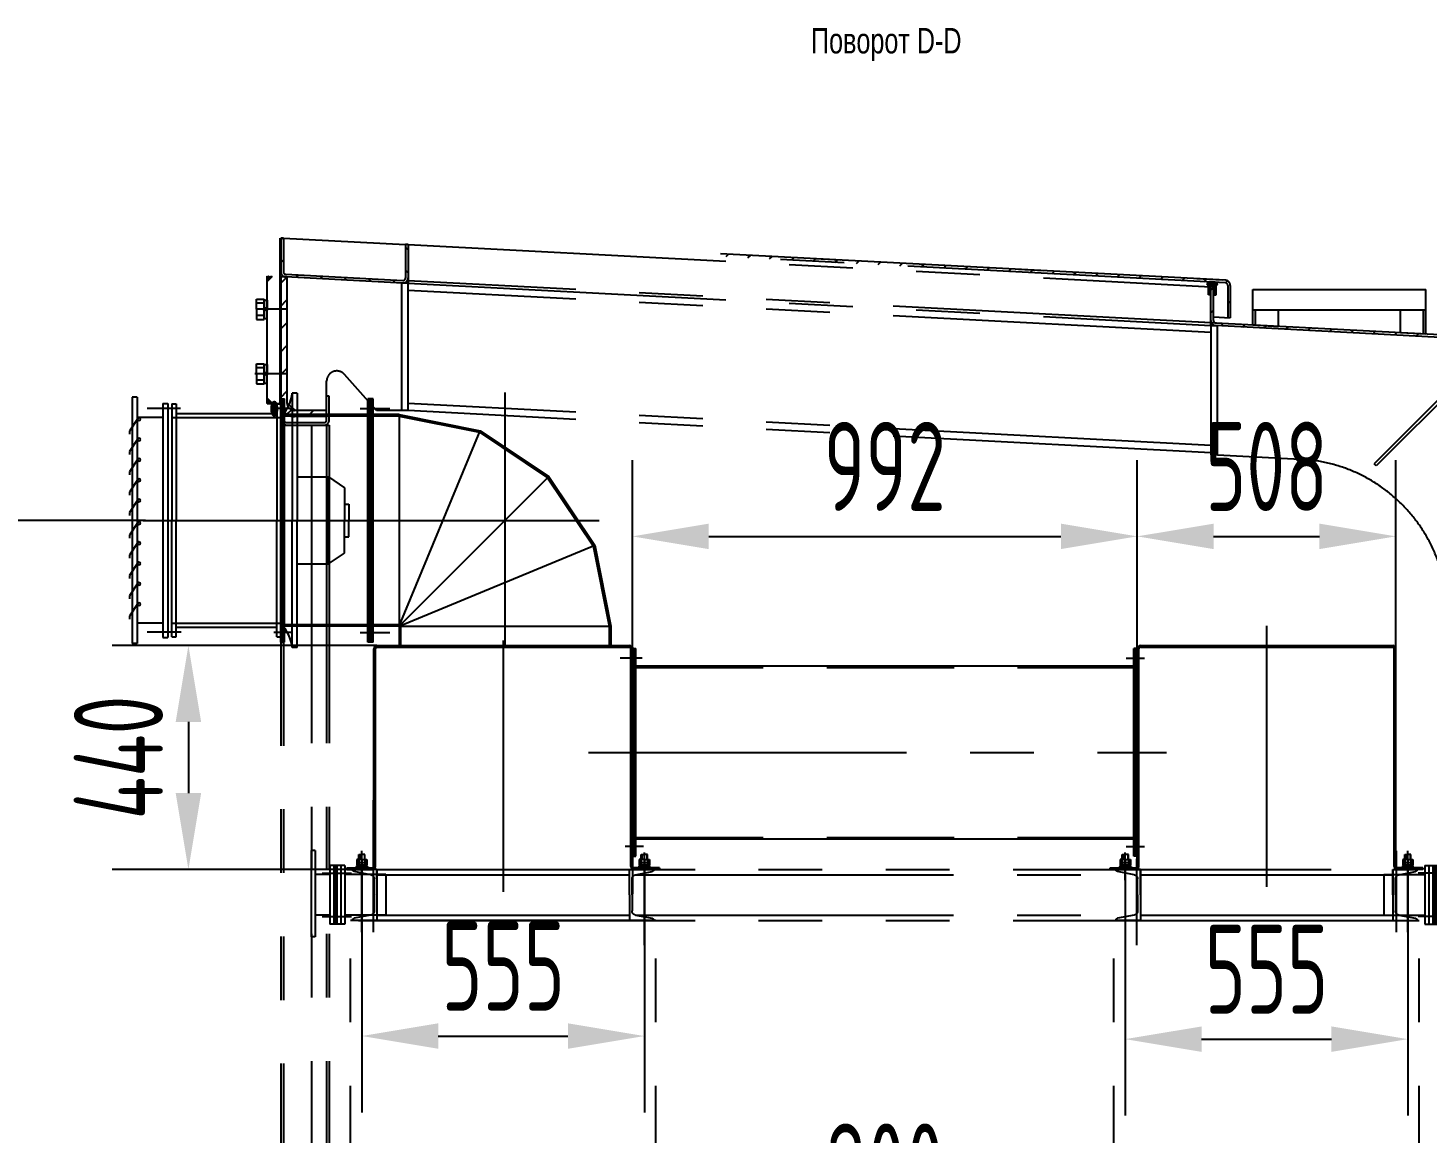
# Model space of a CAD drawing. Header units: millimetres. Extents: x 1934 to 22934, y 25951 to 41379.
# Drawn here: x 18633 to 21382, y 35643 to 37815 of the extents above; entities that cross this region are included whole.
import ezdxf
from ezdxf.enums import TextEntityAlignment as Align

# ---------------------------------------------------------------- set-up
doc = ezdxf.new("R2010")
doc.units = ezdxf.units.MM
doc.header["$LTSCALE"] = 500
for name, pattern in [('F', [0.75, 0.5, -0.25]), ('G', [2, 1.25, -0.25, 0.25, -0.25]), ('K', [2.5, 1.25, -0.25, 0.25, -0.25, 0.25, -0.25])]:
    doc.linetypes.add(name, pattern=pattern)
for name, color, linetype in [('01', 7, 'Continuous'), ('02', 1, 'Continuous'), ('04', 2, 'F'), ('05', 4, 'G'), ('07', 6, 'K'), ('08', 1, 'Continuous')]:
    doc.layers.add(name, color=color, linetype=linetype)
doc.styles.get("Standard").update_dxf_attribs({"font": 'isocp', "width": 0.707, "bigfont": 'intecad.shx'})
doc.dimstyles.new('INTE', dxfattribs={"dimscale": 50, "dimtxt": 3.5, "dimasz": 3, "dimexe": 3, "dimexo": 0, "dimgap": 1, "dimtad": 1, "dimdsep": 46, "dimtxsty": 'Standard', "dimcen": 0, "dimclrd": 1, "dimclre": 1, "dimclrt": 3, "dimadec": 0, "dimazin": 0, "dimtfac": 1, "dimtmove": 0, "dimatfit": 0, "dimfxl": 1, "dimarcsym": 0})

# ---------------------------------------------------------------- blocks, each defined once
blk = doc.blocks.new('HGD')
at = {"layer": '07', "color": 6, "linetype": 'K'}
for p, q in [((29452.5, 12864.9), (29452.5, 13024.8)), ((29985, 12839.5), (29985, 13009.2)), ((30952.5, 12839.5), (30952.5, 13009.2)), ((31507.5, 12864.9), (31507.5, 13024.8)), ((29482, 12988.4), (29434, 12988.4)), ((29469.8, 12978.1), (29437.5, 12984.2)), ((29482, 12988.4), (29482, 12888.4)), ((31478, 12988.4), (29482, 12988.4)), ((29482, 12988.4), (29482, 12888.4)), ((29482, 12938.4), (29482, 12988.4)), ((29978, 12978.1), (29482, 12978.1)), ((29978, 12988.4), (30026, 12988.4)), ((29978, 12988.4), (29978, 12888.4)), ((29978, 12938.4), (29978, 12988.4)), ((29990.3, 12978.1), (30022.6, 12984.2)), ((30969.8, 12978.1), (29990.3, 12978.1)), ((30982, 12988.4), (30934, 12988.4)), ((30969.8, 12978.1), (30937.5, 12984.2)), ((30982, 12938.4), (30982, 12988.4)), ((31478, 12978.1), (30982, 12978.1)), ((31478, 12988.4), (31478, 12888.4)), ((31478, 12988.4), (31526, 12988.4)), ((31478, 12938.4), (31478, 12988.4)), ((31490.3, 12978.1), (31522.6, 12984.2)), ((29476.7, 12938.4), (29476.7, 12969.7)), ((29983.3, 12938.4), (29983.3, 12969.7)), ((30976.7, 12938.4), (30976.7, 12969.7)), ((31483.3, 12938.4), (31483.3, 12969.7)), ((29476.7, 12938.4), (29476.7, 12907)), ((29482, 12938.4), (29482, 12888.4)), ((29978, 12938.4), (29978, 12888.4)), ((29983.3, 12938.4), (29983.3, 12907)), ((30976.7, 12938.4), (30976.7, 12907)), ((30982, 12938.4), (30982, 12888.4)), ((31478, 12938.4), (31478, 12888.4)), ((31483.3, 12938.4), (31483.3, 12907)), ((29469.8, 12898.7), (29437.5, 12892.5)), ((29978, 12898.7), (29482, 12898.7)), ((29990.3, 12898.7), (30022.6, 12892.5)), ((30969.8, 12898.7), (29990.3, 12898.7)), ((30969.8, 12898.7), (30937.5, 12892.5)), ((31478, 12898.7), (30982, 12898.7)), ((31490.3, 12898.7), (31522.6, 12892.5)), ((29482, 12888.4), (29434, 12888.4)), ((31478, 12888.4), (29482, 12888.4)), ((29978, 12888.4), (30026, 12888.4)), ((30982, 12888.4), (30934, 12888.4)), ((31478, 12888.4), (31526, 12888.4))]:
    blk.add_line(p, q, dxfattribs=at)
for centre, radius, start, end in [((29438.3, 12988.4), 4.25, 180, 259.2944), ((29468.2, 12969.7), 8.5, 0, 79.2944), ((29991.8, 12969.7), 8.5, 100.7056, 180), ((30021.8, 12988.4), 4.25, 280.7056, 0), ((30938.3, 12988.4), 4.25, 180, 259.2944), ((30968.2, 12969.7), 8.5, 0, 79.2944), ((31491.8, 12969.7), 8.5, 100.7056, 180), ((31521.8, 12988.4), 4.25, 280.7056, 0), ((29438.3, 12888.4), 4.25, 100.7056, 180), ((29468.2, 12907), 8.5, 280.7056, 0), ((29991.8, 12907), 8.5, 180, 259.2944), ((30021.8, 12888.4), 4.25, 0, 79.2944), ((30938.3, 12888.4), 4.25, 100.7056, 180), ((30968.2, 12907), 8.5, 280.7056, 0), ((31491.8, 12907), 8.5, 180, 259.2944), ((31521.8, 12888.4), 4.25, 0, 79.2944)]:
    blk.add_arc(centre, radius, start, end, dxfattribs=at)
blk = doc.blocks.new('WWQ')
at = {"layer": '07', "color": 6, "linetype": 'K'}
for p, q in [((51748.9, 4380.6), (51578.9, 4380.6)), ((51578.9, 4372.6), (51578.9, 4380.6)), ((51748.9, 4372.6), (51578.9, 4372.6)), ((51621.4, 4344), (51621.4, 4372.6)), ((51701.4, 4344), (51701.4, 4372.6)), ((51748.9, 4372.6), (51748.9, 4380.6)), ((51603.9, 4314), (51603.9, 4344)), ((51718.9, 4344), (51603.9, 4344)), ((51618.9, 4358.7), (51618.9, 4301.4)), ((51703.9, 4358.7), (51703.9, 4301.4)), ((51718.9, 4314), (51718.9, 4344)), ((51718.9, 4336), (51603.9, 4336)), ((51718.9, 4334), (51603.9, 4334)), ((51718.9, 4332), (51603.9, 4332)), ((51718.9, 4330), (51603.9, 4330)), ((51718.9, 4322), (51603.9, 4322)), ((51718.9, 4314), (51603.9, 4314)), ((51621.4, 4277), (51621.4, 4314)), ((51701.4, 4277), (51701.4, 4314)), ((51621.4, 4234), (51621.4, 4277)), ((51701.4, 4234), (51701.4, 4277)), ((51701.4, 4234), (51621.4, 4234))]:
    blk.add_line(p, q, dxfattribs=at)
blk = doc.blocks.new('HFERT')
at = {"layer": '07', "color": 6, "linetype": 'K'}
for p, q in [((28946.7, 12250.9), (28946.7, 12410.7)), ((29456.7, 12225.5), (29456.7, 12395.1)), ((28946.7, 12150.9), (28946.7, 12310.7)), ((30446.7, 12125.5), (30446.7, 12295.1)), ((30956.7, 12150.9), (30956.7, 12310.7)), ((29501.7, 12174.3), (28901.7, 12174.3)), ((28901.7, 9974.3), (28901.7, 12174.3)), ((28917.2, 12174.3), (29501.7, 12174.3)), ((29501.7, 9974.3), (29501.7, 12174.3)), ((30401.7, 12174.3), (30986.2, 12174.3)), ((30401.7, 12174.3), (31001.7, 12174.3)), ((30401.7, 9974.3), (30401.7, 12174.3)), ((31001.7, 9974.3), (31001.7, 12174.3))]:
    blk.add_line(p, q, dxfattribs=at)
blk = doc.blocks.new('kuai yis')
at = {"layer": '07', "linetype": 'K'}
h = blk.add_hatch(dxfattribs=at)
h.set_pattern_fill('LINE', color=6, scale=10, angle=135, style=0)
h.set_pattern_definition([(45, (75618.362, -39075.024), (22.45064, -22.45064), [])])
h.paths.add_polyline_path([(24799.4, -9031.2, 0.429634), (24794.2, -9036.2), (24794.2, -9040), (24789.2, -9039.7), (24789.2, -9036.2, -0.429634), (24799.7, -9026.2), (25366.6, -9055.9), (25792, -9078.2, -0.39896), (25801.5, -9088.2), (25801.5, -9151.8), (25796.5, -9151.5), (25796.5, -9088.2, 0.39896), (25791.8, -9083.2)])
h = blk.add_hatch(dxfattribs=at)
h.set_pattern_fill('ANSI38', color=6, scale=0.5, style=0)
h.set_pattern_definition([(135, (78779.9, -24241.2114), (1.122532015, 1.122532015), []), (45, (78779.9, -24241.2114), (3.367596045, 1.122532015), [3.96875, -2.38125])])
edge = h.paths.add_edge_path()
edge.add_line((25773.6, -9106.7), (25768.6, -9106.7))
edge.add_line((25768.6, -9106.7), (25768.6, -9090.8))
edge.add_spline(control_points=[(25768.6, -9090.8), (25768.1, -9090.2), (25767.5, -9089.4), (25766.3, -9088.9), (25765.4, -9088.9), (25764.5, -9089.7), (25764, -9090.4), (25763.6, -9090.8)], knot_values=[0, 0, 0, 0, 2.127162, 2.997364, 3.811271, 4.649155, 6.449188, 6.449188, 6.449188, 6.449188], degree=3, periodic=0)
edge.add_line((25763.6, -9090.8), (25758.6, -9090.8))
edge.add_line((25758.6, -9090.8), (25758.6, -9089))
edge.add_spline(control_points=[(25758.6, -9089), (25757.1, -9087.8), (25754.5, -9085.7), (25759.4, -9081.4), (25763, -9081.8), (25765.4, -9081.8)], knot_values=[16.397136, 16.397136, 16.397136, 16.397136, 20.96157, 24.479791, 31.726103, 31.726103, 31.726103, 31.726103], degree=3, periodic=0)
edge.add_line((25762.1, -9081.8), (25769.5, -9081.8))
edge.add_spline(control_points=[(25769.5, -9081.8), (25771.1, -9081.9), (25773.5, -9082.8), (25777.5, -9085.9), (25775.1, -9087.8), (25773.6, -9089)], knot_values=[0, 0, 0, 0, 5.044777, 7.934955, 12.350496, 12.350496, 12.350496, 12.350496], degree=3, periodic=0)
edge.add_line((25773.6, -9089), (25773.6, -9106.7))
edge = h.paths.add_edge_path(flags=16)
edge.add_spline(control_points=[(25771.1, -9086.5), (25771.5, -9086.3), (25771.5, -9083.8), (25766.8, -9083.6), (25763.2, -9083.6), (25759.8, -9083.7), (25757.9, -9085.7), (25760.2, -9087.2), (25762.9, -9087.1), (25765.6, -9087.7), (25768, -9087), (25769.7, -9087.1), (25770.6, -9086.7), (25771.1, -9086.5)], knot_values=[0, 0, 0, 0, 1.395877, 5.137288, 10.883824, 13.488813, 15.06703, 17.360373, 19.14095, 23.504563, 25.048547, 26.849162, 28.217798, 28.217798, 28.217798, 28.217798], degree=3, periodic=0)
h.paths.add_polyline_path([(25763.6, -9106.7), (25758.6, -9106.7), (25758.6, -9090.8), (25763.6, -9090.8)], flags=17)
at = {"layer": '07', "color": 6, "linetype": 'K'}
for p, q in [((23934, -8995.5), (23934, -9320.6)), ((23936, -8995.3), (23936, -9054.9)), ((23936, -8995.3), (23936, -9061.6)), ((23941, -8995.3), (23936, -8995.3)), ((23938.3, -8995.3), (23941, -8998)), ((23941, -8995.3), (23941, -9061.6)), ((23941, -8995.3), (24181, -9008.1)), ((24181, -9008.1), (24181, -9073.6)), ((24186, -9008.1), (24181, -9008.1)), ((24181, -9013.5), (24186, -9018.5)), ((24186, -9008.1), (25763.6, -9090.8)), ((24186, -9008.1), (24186, -9084.1)), ((23936, -9037.9), (23941, -9042.9)), ((25791.8, -9083.2), (24799.4, -9031.2)), ((25366.6, -9055.9), (24799.7, -9026.2)), ((25035.5, -9038.5), (24985.5, -9035.9)), ((23909, -9320.6), (23909, -9070.3)), ((23909, -9070.8), (23909.6, -9070.3)), ((23909, -9073.7), (23912.3, -9070.4)), ((23909, -9072.2), (23910.9, -9070.4)), ((23909, -9075.1), (23913.6, -9070.5)), ((23909, -9077.9), (23916.3, -9070.6)), ((23909, -9076.5), (23914.9, -9070.6)), ((23909, -9079.3), (23917.6, -9070.7)), ((23919, -9070.8), (23909, -9080.8)), ((23909, -9080.7), (23919, -9070.8)), ((23913.9, -9075.9), (23909, -9070.9)), ((23914.6, -9075.1), (23909.8, -9070.3)), ((23915.4, -9074.4), (23911.3, -9070.4)), ((23916.1, -9073.7), (23912.8, -9070.5)), ((23916.8, -9073), (23914.3, -9070.5)), ((23917.5, -9072.3), (23915.8, -9070.6)), ((23918.2, -9071.6), (23917.3, -9070.7)), ((23918.9, -9070.9), (23918.7, -9070.8)), ((23945.8, -9066.5), (24175.8, -9078.6)), ((23965.7, -9067.6), (23971, -9072.9)), ((24013.1, -9070.1), (24018.3, -9075.4)), ((24181, -9058.4), (24186, -9063.4)), ((25792, -9078.2), (25366.6, -9055.9)), ((25435.5, -9059.5), (25385.5, -9056.9)), ((23913.2, -9076.6), (23909, -9072.3)), ((23912.5, -9077.3), (23909, -9073.8)), ((23911.8, -9078), (23909, -9075.2)), ((23911.1, -9078.7), (23909, -9076.6)), ((23910.4, -9079.4), (23909, -9078)), ((23909.7, -9080.1), (23909, -9079.4)), ((23936, -9071.7), (23936, -9319)), ((23936, -9071.7), (23936, -9319)), ((23948, -9071.7), (23936, -9071.7)), ((23936, -9084), (23948, -9072)), ((24175.5, -9083.6), (23945.5, -9071.5)), ((23948, -9071.7), (23948, -9319)), ((24060.4, -9072.6), (24065.7, -9077.8)), ((24107.8, -9075), (24113.1, -9080.3)), ((24155.2, -9077.5), (24160.5, -9082.8)), ((24174, -9334), (24174, -9083.5)), ((24174, -9083.5), (24186, -9083.5)), ((25763.6, -9161.8), (24186, -9079.1)), ((24186, -9334.5), (24186, -9083.5)), ((24186, -9084.1), (25763.6, -9166.8)), ((25763.6, -9180.8), (24186, -9098.2)), ((25785.5, -9077.8), (25735.5, -9075.2)), ((25758.6, -9106.7), (25758.6, -9089)), ((25768.6, -9090.8), (25763.6, -9090.8)), ((25763.6, -9166.8), (25763.6, -9090.8)), ((25763.6, -9097.4), (25768.6, -9092.4)), ((25768.6, -9157.3), (25768.6, -9090.8)), ((25773.6, -9106.7), (25773.6, -9089)), ((25796.5, -9088.2), (25796.5, -9151.8)), ((25801.5, -9088.2), (25801.5, -9151.8)), ((25846, -9096.1), (26186, -9096.1)), ((25846, -9136.1), (25846, -9096.1)), ((26186, -9136.1), (26186, -9096.1)), ((23888, -9115.6), (23903, -9115.6)), ((23888, -9135.3), (23888, -9115.6)), ((23903, -9123.3), (23888, -9123.3)), ((23903, -9115.6), (23903, -9135.3)), ((23903, -9117.1), (23909, -9117.1)), ((23903, -9135.3), (23903, -9117.1)), ((23909, -9117.1), (23909, -9135.3)), ((23936, -9128.9), (23948, -9116.9)), ((25763.6, -9106.7), (25758.6, -9106.7)), ((25768.6, -9106.7), (25773.6, -9106.7)), ((23946.5, -9135.3), (23886.7, -9135.3)), ((23888, -9135.3), (23888, -9155.1)), ((23903, -9147.3), (23888, -9147.3)), ((23900.9, -9135.3), (23911.1, -9135.3)), ((23909, -9135.3), (23903, -9131.9)), ((23903, -9155.1), (23903, -9135.3)), ((23903, -9135.3), (23909, -9138.8)), ((23903, -9135.3), (23903, -9153.6)), ((23903, -9153.6), (23909, -9153.6)), ((23909, -9153.6), (23909, -9135.3)), ((25763.6, -9142.3), (25768.6, -9137.3)), ((25768.6, -9150.1), (25801.5, -9151.8)), ((25768.6, -9150.1), (25801.5, -9151.8)), ((25846, -9136.1), (26186, -9136.1)), ((25846, -9166.1), (25846, -9136.1)), ((25851, -9166.4), (25851, -9136.1)), ((25896, -9168.8), (25896, -9136.1)), ((26136, -9181.3), (26136, -9136.1)), ((26181, -9183.7), (26181, -9136.1)), ((26186, -9184), (26186, -9136.1)), ((23888, -9155.1), (23903, -9155.1)), ((23936, -9173.8), (23948, -9161.8)), ((25797.4, -9163.6), (25739.9, -9160.6)), ((25763.6, -9166.8), (25763.6, -9421.1)), ((25776.1, -9167.5), (25763.6, -9167.5)), ((26326.3, -9196.3), (25773, -9167.3)), ((26326.5, -9191.3), (25773.3, -9162.3)), ((25776.1, -9421.1), (25776.1, -9167.5)), ((25782.9, -9167.8), (25787.7, -9163.1)), ((25825.6, -9170.1), (25830.3, -9165.3)), ((25846, -9166.1), (25896, -9168.8)), ((25868.2, -9172.3), (25873, -9167.5)), ((25910.9, -9174.5), (25915.6, -9169.8)), ((25953.6, -9176.8), (25958.3, -9172)), ((25996.2, -9179), (26001, -9174.3)), ((26038.9, -9181.2), (26043.6, -9176.5)), ((26081.6, -9183.5), (26086.3, -9178.7)), ((26124.2, -9185.7), (26129, -9181)), ((23936, -9218.7), (23948, -9206.7)), ((26326.7, -9196.4), (26084.2, -9438.9)), ((26331, -9200.6), (26088.4, -9443.1)), ((26186, -9184), (26136, -9181.3)), ((26166.9, -9188), (26171.6, -9183.2)), ((23946.5, -9262.3), (23884.9, -9262.3)), ((23888, -9242.6), (23903, -9242.6)), ((23888, -9262.3), (23888, -9242.6)), ((23903, -9250.3), (23888, -9250.3)), ((23888, -9262.3), (23888, -9282.1)), ((23900.9, -9262.3), (23911.1, -9262.3)), ((23903, -9242.6), (23903, -9262.3)), ((23903, -9244.1), (23909, -9244.1)), ((23903, -9262.3), (23903, -9244.1)), ((23909, -9262.3), (23903, -9258.9)), ((23903, -9262.3), (23909, -9265.8)), ((23903, -9282.1), (23903, -9262.3)), ((23903, -9262.3), (23903, -9280.6)), ((23909, -9244.1), (23909, -9262.3)), ((23909, -9280.6), (23909, -9262.3)), ((23936, -9263.6), (23948, -9251.6)), ((24124, -9334), (24060.9, -9263.2)), ((23903, -9274.3), (23888, -9274.3)), ((23888, -9282.1), (23903, -9282.1)), ((23903, -9280.6), (23909, -9280.6)), ((24026, -9334), (24026, -9276.5)), ((23909, -9309.9), (23919.8, -9320.6)), ((23919.7, -9320.6), (23909, -9309.9)), ((23909, -9311.3), (23909.7, -9310.6)), ((23918.3, -9320.6), (23909, -9311.3)), ((23909, -9312.7), (23910.4, -9311.3)), ((23909, -9314.1), (23911.1, -9312)), ((23909, -9315.5), (23911.8, -9312.7)), ((23916.9, -9320.6), (23909, -9312.8)), ((23909, -9316.9), (23912.5, -9313.4)), ((23909, -9318.3), (23913.2, -9314.1)), ((23915.4, -9320.6), (23909, -9314.2)), ((23909, -9319.7), (23914, -9314.8)), ((23914, -9320.6), (23909, -9315.6)), ((23912.6, -9320.6), (23909, -9317)), ((23911.2, -9320.6), (23909, -9318.4)), ((23909.6, -9320.6), (23914.7, -9315.5)), ((23911, -9320.6), (23915.4, -9316.2)), ((23912.4, -9320.6), (23916.1, -9316.9)), ((23913.8, -9320.6), (23916.8, -9317.6)), ((23915.2, -9320.6), (23917.5, -9318.3)), ((23936, -9308.5), (23948, -9296.5)), ((24031, -9306), (24026, -9306)), ((24026, -9334), (24026, -9306)), ((24031, -9334), (24031, -9306)), ((23909.8, -9320.6), (23909, -9319.8)), ((23909, -9320.6), (23934, -9320.6)), ((23916.6, -9320.6), (23918.2, -9319)), ((23918.1, -9320.6), (23918.9, -9319.7)), ((23919.5, -9320.6), (23919.6, -9320.5)), ((23947.9, -9341.4), (23956.7, -9332.7)), ((23965.1, -9334), (23948, -9319)), ((24026, -9334), (23963, -9334)), ((24026, -9346), (23963, -9346)), ((23988.2, -9346), (24000.2, -9334)), ((24026, -9346), (24026, -9334)), ((24026, -9353), (24026, -9334)), ((24031, -9353), (24031, -9334)), ((24186, -9334), (24124, -9334)), ((25763.6, -9403.1), (24186, -9320.5)), ((25763.6, -9417.2), (24186, -9334.5)), ((23936, -9368), (23936, -12804.3)), ((23937.4, -9363), (24031, -9363)), ((23941, -9368), (23941, -12804.3)), ((23946, -9358), (24021, -9358)), ((23996, -9363), (23996, -12814.3)), ((24026, -9363), (24026, -12809.3)), ((24031, -9363), (24031, -12814.3)), ((25776.1, -9421.1), (25763.6, -9421.1)), ((25776.1, -9421.2), (25939, -9429.7)), ((26088.4, -9443.1), (26084.2, -9438.9))]:
    blk.add_line(p, q, dxfattribs=at)
for centre, radius, start, end in [((23946, -9061.6), 10, 180, 267), ((23946, -9061.6), 5, 180, 267), ((24176, -9073.6), 10, 267, 0), ((24176, -9073.6), 5, 267, 0), ((25791.5, -9088.2), 5, 0, 87), ((25791.5, -9088.2), 10, 0, 87), ((25773.6, -9157.3), 10, 180, 267), ((25773.6, -9157.3), 5, 180, 267), ((24046, -9276.5), 20, 41.6981, 180), ((23963, -9319), 27, 180, 270), ((23963, -9319), 15, 180, 270), ((23946, -9368), 10, 90, 180), ((23946, -9368), 5, 90, 180), ((24021, -9353), 5, 270, 0), ((24021, -9353), 10, 270, 0), ((25923.1, -9734.3), 305, 15, 87)]:
    blk.add_arc(centre, radius, start, end, dxfattribs=at)
for points in [[(25773.6, -9089), (25776.3, -9085.5), (25774.2, -9083.5), (25769.5, -9081.8), (25765.9, -9081.8), (25758.2, -9082.8), (25755.8, -9085.4), (25758.6, -9089)], [(25768.6, -9090.8), (25767.1, -9089.2), (25766.3, -9088.9), (25765.5, -9089), (25764.8, -9089.5), (25763.6, -9090.8)]]:
    blk.add_spline(points, degree=3, dxfattribs=at)
at = {"layer": '07', "color": 6, "linetype": 'K', "start_tangent": (0.897876, 0.440249), "end_tangent": (0.897876, 0.440249)}
blk.add_spline([(25771.1, -9086.5), (25771.3, -9085.1), (25767.9, -9083.7), (25762.1, -9083.6), (25759.6, -9084.2), (25758.6, -9085.5), (25760.3, -9087), (25762.1, -9087.2), (25766.5, -9087.4), (25768, -9087.1), (25769.8, -9086.9), (25771.1, -9086.5)], degree=3, dxfattribs=at)
at = {"layer": '05'}
blk.add_blockref('HFERT', (-4828.9, -22510.6), dxfattribs=at)
at = {"layer": '05', "rotation": 90}
blk.add_blockref('WWQ', (28376, -61947.7), dxfattribs=at)
at = {"layer": '05', "xscale": -1, "rotation": 270}
blk.add_blockref('WWQ', (21869.5, -61947.7), dxfattribs=at)
at = {"layer": '07', "color": 6, "linetype": 'K', "xscale": -1}
blk.add_blockref('HGD', (55602.8, -23224.7), dxfattribs=at)
blk = doc.blocks.new('caozi')
at = {"layer": '01', "color": 7, "linetype": 'Continuous'}
for p, q in [((23638.2, -7872.3), (23641.2, -7872.3)), ((23638.2, -7872.3), (23638.2, -7922.3)), ((23641.2, -7872.3), (23641.2, -7922.3)), ((23644.2, -7925.3), (24072.2, -7925.3)), ((23644.2, -7928.3), (24072.2, -7928.3)), ((24075.2, -7931.3), (24075.2, -8427.3)), ((24078.2, -7931.3), (24078.2, -8427.3)), ((23638.2, -8486.3), (23638.2, -8436.3)), ((23641.2, -8486.3), (23641.2, -8436.3)), ((23644.2, -8430.3), (24072.2, -8430.3)), ((23644.2, -8433.3), (24072.2, -8433.3)), ((23638.2, -8486.3), (23641.2, -8486.3))]:
    blk.add_line(p, q, dxfattribs=at)
at = {"layer": '01'}
for p, q in [((23641.2, -7872.3), (23638.2, -7872.3)), ((23638.2, -7872.3), (23638.2, -7922.3)), ((23641.2, -8486.3), (23638.2, -8486.3))]:
    blk.add_line(p, q, dxfattribs=at)
at = {"layer": '01', "color": 7, "linetype": 'Continuous'}
for centre, radius, start, end in [((23644.2, -7922.3), 6, 180, 270), ((23644.2, -7922.3), 3, 180, 270), ((24072.2, -7931.3), 6, 0, 90), ((24072.2, -7931.3), 3, 0, 90), ((23644.2, -8436.3), 6, 90, 180), ((23644.2, -8436.3), 3, 90, 180), ((24072.2, -8427.3), 3, 270, 0), ((24072.2, -8427.3), 6, 270, 0)]:
    blk.add_arc(centre, radius, start, end, dxfattribs=at)
at = {"layer": '05'}
for p, q in [((23627.2, -7901.8), (23648, -7901.8)), ((23627.2, -8456.8), (23648, -8456.8))]:
    blk.add_line(p, q, dxfattribs=at)
blk = doc.blocks.new('adfqwe789a1dsf3')
at = {"layer": '01'}
for p, q in [((-558.4, -9797.6), (-558.4, -9389.4)), ((-558.4, -9389.4), (-554.4, -9389.4)), ((-554.4, -9797.6), (-554.4, -9389.4)), ((423.6, -9797.6), (423.6, -9389.4)), ((427.6, -9389.4), (423.6, -9389.4)), ((427.6, -9797.6), (427.6, -9389.4)), ((-558.4, -9797.6), (-554.4, -9797.6)), ((427.6, -9797.6), (423.6, -9797.6))]:
    blk.add_line(p, q, dxfattribs=at)
at = {"layer": '01', "color": 7, "linetype": 'Continuous'}
for p, q in [((-554.4, -9423.4), (423.6, -9423.4)), ((-554.4, -9763.6), (423.6, -9763.6))]:
    blk.add_line(p, q, dxfattribs=at)
at = {"layer": '04', "color": 2, "linetype": 'F'}
for p, q in [((-554.4, -9426.4), (423.6, -9426.4)), ((-554.4, -9760.6), (423.6, -9760.6))]:
    blk.add_line(p, q, dxfattribs=at)
at = {"layer": '05'}
blk.add_line((-542.4, -9408.4), (-585.4, -9408.4), dxfattribs=at)
at = {"layer": '05', "color": 4, "linetype": 'G'}
for p, q in [((408.5, -9408.4), (444.7, -9408.4)), ((-539.3, -9778.6), (-575.5, -9778.6)), ((408.5, -9778.6), (444.7, -9778.6))]:
    blk.add_line(p, q, dxfattribs=at)
blk = doc.blocks.new('15ad2')
at = {"layer": '05', "color": 4, "linetype": 'G'}
blk.add_line((-65.4, -8920.2), (-65.4, -10056.3), dxfattribs=at)
at = {"layer": '04', "rotation": 270}
blk.add_blockref('adfqwe789a1dsf3', (9528.1, -9568), dxfattribs=at)
blk = doc.blocks.new('qwe7123df')
at = {"layer": '01', "color": 7, "linetype": 'Continuous'}
for p, q in [((24629.8, -9802.2), (24626.8, -9802.2)), ((24626.8, -10210.4), (24626.8, -9802.2)), ((24629.8, -9802.2), (24629.8, -10210.4)), ((24629.8, -10210.4), (24626.8, -10210.4))]:
    blk.add_line(p, q, dxfattribs=at)
blk = doc.blocks.new('shanzi')
at = {"layer": '01', "ltscale": 0.8}
for p, q in [((21911.7, -10172.9), (21907.7, -10172.9)), ((21911.7, -10650.9), (21911.7, -10172.9)), ((21962.2, -10203.9), (21911.7, -10203.9)), ((21962.2, -10203.9), (21962.2, -10206.9)), ((21962.2, -10203.9), (21962.2, -10619.9)), ((21962.2, -10203.9), (22121.4, -10235.6)), ((21962.2, -10619.9), (22121.4, -10235.6)), ((22121.4, -10235.6), (22256.4, -10325.7)), ((21962.2, -10619.9), (22256.4, -10325.7)), ((22256.4, -10325.7), (22346.6, -10460.7)), ((21962.2, -10619.9), (22346.6, -10460.7)), ((22346.6, -10460.7), (22378.2, -10619.9)), ((21962.2, -10619.9), (21911.7, -10619.9)), ((21962.2, -10619.9), (21962.2, -10657.9)), ((21962.2, -10619.9), (22378.2, -10619.9)), ((22378.2, -10619.9), (22375.2, -10619.9)), ((22378.2, -10619.9), (22378.2, -10657.9)), ((22378.2, -10619.9), (22378.2, -10657.9)), ((21911.7, -10650.9), (21907.7, -10650.9))]:
    blk.add_line(p, q, dxfattribs=at)
at = {"layer": '01', "color": 7, "linetype": 'Continuous', "ltscale": 0.8}
blk.add_line((21907.7, -10172.9), (21907.7, -10650.9), dxfattribs=at)
at = {"layer": '04', "color": 2, "linetype": 'F', "ltscale": 0.8}
for p, q in [((21962.2, -10206.9), (21911.7, -10206.9)), ((21962.2, -10207), (22120.2, -10238.4)), ((22120.2, -10238.4), (22254.2, -10327.9)), ((22254.2, -10327.9), (22343.7, -10461.9)), ((22343.7, -10461.9), (22375.2, -10619.9)), ((21962.2, -10616.9), (21911.7, -10616.9)), ((21962.2, -10616.9), (21963.4, -10617.1)), ((21963.4, -10617.1), (21964.3, -10617.8)), ((21964.3, -10617.8), (21965, -10618.7)), ((21965, -10618.7), (21965.2, -10619.9)), ((21965.2, -10619.9), (21965.2, -10657.9)), ((22375.2, -10619.9), (22375.2, -10657.9))]:
    blk.add_line(p, q, dxfattribs=at)
at = {"layer": '05', "color": 4, "linetype": 'G', "ltscale": 0.8}
for p, q in [((22170.2, -10160.5), (22170.2, -10662.3)), ((21885.6, -10191.9), (21944.3, -10191.9)), ((21855.3, -10411.9), (22386.7, -10411.9)), ((21885.6, -10631.9), (21944.3, -10631.9))]:
    blk.add_line(p, q, dxfattribs=at)
blk = doc.blocks.new('weqeqw')
for p, q in [((5930.5, 16968.2), (5940.5, 16968.2)), ((5930.5, 16968.2), (5930.5, 16718.2)), ((5940.5, 16968.2), (5940.5, 16718.2)), ((5962.5, 16947.2), (5962.5, 16718.2)), ((5970.5, 16947.2), (5962.5, 16947.2)), ((5970.5, 16947.2), (5970.5, 16718.2)), ((6168.5, 16947.2), (6168.5, 16718.2)), ((6176.5, 16947.2), (6168.5, 16947.2)), ((6176.5, 16947.2), (6176.5, 16718.2)), ((6176.5, 16947.2), (6176.5, 16718.2)), ((6168.5, 16928.2), (5970.5, 16928.2)), ((5930.5, 16468.2), (5930.5, 16718.2)), ((5940.5, 16468.2), (5940.5, 16718.2)), ((5962.5, 16489.2), (5962.5, 16718.2)), ((5970.5, 16489.2), (5970.5, 16718.2)), ((6168.5, 16489.2), (6168.5, 16718.2)), ((6176.5, 16489.2), (6176.5, 16718.2)), ((6176.5, 16489.2), (6176.5, 16718.2)), ((6168.5, 16508.2), (5970.5, 16508.2)), ((5930.5, 16468.2), (5940.5, 16468.2)), ((5970.5, 16489.2), (5962.5, 16489.2)), ((6176.5, 16489.2), (6168.5, 16489.2))]:
    blk.add_line(p, q)
for centre, start, end in [((6037.2, 16983.5), 188.968, 220.2792), ((6037.2, 16453), 139.7208, 171.032)]:
    blk.add_arc(centre, 97.8, start, end)
at = {"layer": '01', "color": 7, "linetype": 'Continuous'}
for p, q in [((6184.5, 16948.2), (6184.5, 16488.2)), ((6194.5, 16948.2), (6184.5, 16948.2)), ((6194.5, 16948.2), (6194.5, 16488.2)), ((6244.5, 16960.3), (6244.5, 16476.2)), ((6244.5, 16960.3), (6254.5, 16960.3)), ((6254.5, 16960.3), (6254.5, 16476.2)), ((6194.5, 16920.2), (6244.5, 16920.2)), ((6243.8, 16918.6), (6259.6, 16893.8)), ((6243.8, 16878.6), (6259.6, 16853.8)), ((6259.6, 16893.8), (6259.6, 16887.9)), ((6259.6, 16853.8), (6259.6, 16847.9)), ((6243.8, 16838.6), (6259.6, 16813.8)), ((5930.5, 16803.9), (5868.7, 16803.9)), ((6243.8, 16798.6), (6259.6, 16773.8)), ((6259.6, 16813.8), (6259.6, 16807.9)), ((6259.6, 16773.8), (6259.6, 16767.9)), ((6243.8, 16758.6), (6259.6, 16733.8)), ((6243.8, 16714), (6259.6, 16689.1)), ((6259.6, 16733.8), (6259.6, 16727.9)), ((6259.6, 16689.1), (6259.6, 16683.2)), ((6243.8, 16675), (6259.6, 16650.1)), ((5930.5, 16632.6), (5868.7, 16632.6)), ((6243.8, 16635), (6259.6, 16610.1)), ((6259.6, 16650.1), (6259.6, 16644.2)), ((6259.6, 16610.1), (6259.6, 16604.2)), ((6243.8, 16595), (6259.6, 16570.1)), ((6243.8, 16555), (6259.6, 16530.1)), ((6259.6, 16570.1), (6259.6, 16564.2)), ((6259.6, 16530.1), (6259.6, 16524.2)), ((6194.5, 16516.2), (6244.5, 16516.2)), ((6194.5, 16488.2), (6184.5, 16488.2)), ((6244.5, 16476.2), (6254.5, 16476.2))]:
    blk.add_line(p, q, dxfattribs=at)
at = {"layer": '01'}
for p, q in [((5868.7, 16803.9), (5837.2, 16782.5)), ((5868.7, 16803.9), (5868.7, 16632.6)), ((5837.2, 16782.5), (5837.2, 16718.2)), ((5837.2, 16750.4), (5829.2, 16750.4)), ((5829.2, 16750.4), (5829.2, 16718.2)), ((5829.2, 16686.1), (5829.2, 16718.2)), ((5837.2, 16654), (5837.2, 16718.2)), ((5837.2, 16686.1), (5829.2, 16686.1)), ((5868.7, 16632.6), (5837.2, 16654))]:
    blk.add_line(p, q, dxfattribs=at)
at = {"layer": '01', "color": 7, "linetype": 'Continuous'}
for centre in [(6241.3, 16917.2), (6241.3, 16877.2), (6241.3, 16837.2), (6241.3, 16797.2), (6241.3, 16757.2), (6241.3, 16712.6), (6241.3, 16673.6), (6241.3, 16633.6), (6241.3, 16593.6), (6241.3, 16553.6)]:
    blk.add_circle(centre, 2.89, dxfattribs=at)
at = {"layer": '04', "color": 2, "linetype": 'F'}
for p, q in [((6176.5, 16920.2), (5962.5, 16920.2)), ((6176.5, 16516.2), (5962.5, 16516.2))]:
    blk.add_line(p, q, dxfattribs=at)
at = {"layer": '05'}
blk.add_line((6159.9, 16938.2), (6190.5, 16938.2), dxfattribs=at)
at = {"layer": '05', "color": 4, "linetype": 'G'}
for p, q in [((6188.6, 16938.2), (6224.9, 16938.2)), ((6233.3, 16718.2), (5811.9, 16718.2)), ((6158.3, 16498.2), (6196.9, 16498.2)), ((6188.6, 16498.2), (6224.9, 16498.2))]:
    blk.add_line(p, q, dxfattribs=at)
blk = doc.blocks.new('*D887')
at = {"layer": '08', "color": 1, "lineweight": -2, "ltscale": 1.25}
for p, q in [((18863.7, 36847.5), (17979.6, 36847.5)), ((18129.6, 33727.4), (18129.6, 36697.5)), ((19190.9, 33577.4), (17979.6, 33577.4))]:
    blk.add_line(p, q, dxfattribs=at)
at = {"layer": '08', "color": 1, "ltscale": 1.25}
for points in [[(18104.6, 36697.5), (18154.6, 36697.5), (18129.6, 36847.5)], [(18104.6, 33727.4), (18154.6, 33727.4), (18129.6, 33577.4)]]:
    blk.add_solid(points, dxfattribs=at)
at = {"layer": 'Defpoints', "color": 0, "ltscale": 1.25}
for p in [(18129.6, 36847.5), (18863.7, 36847.5), (19190.9, 33577.4)]:
    blk.add_point(p, dxfattribs=at)
at = {"layer": '08', "color": 3, "ltscale": 1.25, "insert": (17992.1, 35212.5), "char_height": 175, "attachment_point": 5, "rotation": 90}
blk.add_mtext('3270.15', dxfattribs=at)
blk = doc.blocks.new('*D891')
at = {"layer": '08', "color": 1, "lineweight": -2, "ltscale": 1.25}
for p, q in [((19866.2, 35528.8), (19866.2, 35287.1)), ((20766.2, 35528.8), (20766.2, 35287.1)), ((20016.2, 35437.1), (20616.2, 35437.1))]:
    blk.add_line(p, q, dxfattribs=at)
at = {"layer": '08', "color": 1, "ltscale": 1.25}
for points in [[(20016.2, 35462.1), (20016.2, 35412.1), (19866.2, 35437.1)], [(20616.2, 35462.1), (20616.2, 35412.1), (20766.2, 35437.1)]]:
    blk.add_solid(points, dxfattribs=at)
at = {"layer": 'Defpoints', "color": 0, "ltscale": 1.25}
for p in [(19866.2, 35528.8), (20766.2, 35528.8), (20766.2, 35437.1)]:
    blk.add_point(p, dxfattribs=at)
at = {"layer": '08', "color": 3, "ltscale": 1.25, "insert": (20316.2, 35574.6), "char_height": 175, "attachment_point": 5}
blk.add_mtext('900', dxfattribs=at)
blk = doc.blocks.new('MN')
at = {"layer": '01'}
for p, q in [((27297.1, 13367.3), (27287.1, 13367.3)), ((27287.1, 13367.3), (27287.1, 13356.5)), ((27291.1, 13367.3), (27291.1, 13377.5)), ((27291.1, 13377.5), (27297.1, 13377.5)), ((27291.1, 13367.3), (27291.1, 13356.5)), ((27303.1, 13377.5), (27297.1, 13377.5)), ((27297.1, 13367.3), (27307.1, 13367.3)), ((27303.1, 13367.3), (27303.1, 13377.5)), ((27303.1, 13367.3), (27303.1, 13356.5)), ((27307.1, 13367.3), (27307.1, 13356.5)), ((27285.1, 13353.4), (27285.1, 13350.9)), ((27297.1, 13353.4), (27285.1, 13353.4)), ((27287.1, 13356.5), (27297.1, 13356.5)), ((27287.9, 13356.5), (27287.9, 13353.4)), ((27297.1, 13356.5), (27287.9, 13356.5)), ((27287.9, 13353.4), (27297.1, 13353.4)), ((27297.1, 13356.5), (27306.3, 13356.5)), ((27307.1, 13356.5), (27297.1, 13356.5)), ((27297.1, 13353.4), (27309.1, 13353.4)), ((27306.3, 13353.4), (27297.1, 13353.4)), ((27309.1, 13350.9), (27303.1, 13350.9)), ((27306.3, 13356.5), (27306.3, 13353.4)), ((27309.1, 13353.4), (27309.1, 13350.9))]:
    blk.add_line(p, q, dxfattribs=at)
at = {"layer": '01', "color": 7, "linetype": 'Continuous'}
for p, q in [((27287.1, 13359.4), (27291.1, 13361.5)), ((27291.1, 13361.5), (27297.1, 13361.5)), ((27297.1, 13361.5), (27303.1, 13361.5)), ((27303.1, 13361.5), (27307.1, 13358.6))]:
    blk.add_line(p, q, dxfattribs=at)
at = {"layer": '02'}
for p, q in [((27292.3, 13377.5), (27292.3, 13367.3)), ((27301.9, 13377.5), (27301.9, 13367.3))]:
    blk.add_line(p, q, dxfattribs=at)
at = {"layer": '05'}
for p, q in [((27297.1, 13327), (27297.1, 13381.1)), ((27297.1, 13331.3), (27297.1, 13370.8)), ((27297.1, 13368.4), (27297.1, 13355.5)), ((27297.1, 13358.6), (27297.1, 13351.3)), ((27297.1, 13355.5), (27297.1, 13349.1))]:
    blk.add_line(p, q, dxfattribs=at)
at = {"layer": '05', "color": 142, "linetype": 'G'}
blk.add_line((27297.1, 13362.7), (27297.1, 13322.5), dxfattribs=at)
blk = doc.blocks.new('*D892')
at = {"layer": '08', "color": 1, "lineweight": -2, "ltscale": 1.25}
for p, q in [((19288.7, 36136), (19288.7, 35684)), ((19843.7, 36136), (19843.7, 35684)), ((19438.7, 35834), (19693.7, 35834))]:
    blk.add_line(p, q, dxfattribs=at)
at = {"layer": '08', "color": 1, "ltscale": 1.25}
for points in [[(19438.7, 35859), (19438.7, 35809), (19288.7, 35834)], [(19693.7, 35859), (19693.7, 35809), (19843.7, 35834)]]:
    blk.add_solid(points, dxfattribs=at)
at = {"layer": 'Defpoints', "color": 0, "ltscale": 1.25}
for p in [(19288.7, 36136), (19843.7, 36136), (19843.7, 35834)]:
    blk.add_point(p, dxfattribs=at)
at = {"layer": '08', "color": 3, "ltscale": 1.25, "insert": (19566.2, 35971.5), "char_height": 175, "attachment_point": 5}
blk.add_mtext('555', dxfattribs=at)
blk = doc.blocks.new('*D893')
at = {"layer": '08', "color": 1, "lineweight": -2, "ltscale": 1.25}
for p, q in [((20788.7, 36136), (20788.7, 35677.9)), ((21343.7, 36136), (21343.7, 35677.9)), ((20938.7, 35827.9), (21193.7, 35827.9))]:
    blk.add_line(p, q, dxfattribs=at)
at = {"layer": '08', "color": 1, "ltscale": 1.25}
for points in [[(20938.7, 35852.9), (20938.7, 35802.9), (20788.7, 35827.9)], [(21193.7, 35852.9), (21193.7, 35802.9), (21343.7, 35827.9)]]:
    blk.add_solid(points, dxfattribs=at)
at = {"layer": 'Defpoints', "color": 0, "ltscale": 1.25}
for p in [(20788.7, 36136), (21343.7, 36136), (21343.7, 35827.9)]:
    blk.add_point(p, dxfattribs=at)
at = {"layer": '08', "color": 3, "ltscale": 1.25, "insert": (21066.2, 35965.4), "char_height": 175, "attachment_point": 5}
blk.add_mtext('555', dxfattribs=at)
blk = doc.blocks.new('*D894')
at = {"layer": '08', "color": 1, "lineweight": -2, "ltscale": 1.25}
for p, q in [((19318.2, 36601.4), (18797.9, 36601.4)), ((18947.9, 36451.4), (18947.9, 36311.4)), ((19259.2, 36161.4), (18797.9, 36161.4))]:
    blk.add_line(p, q, dxfattribs=at)
at = {"layer": '08', "color": 1, "ltscale": 1.25}
for points in [[(18922.9, 36451.4), (18972.9, 36451.4), (18947.9, 36601.4)], [(18922.9, 36311.4), (18972.9, 36311.4), (18947.9, 36161.4)]]:
    blk.add_solid(points, dxfattribs=at)
at = {"layer": 'Defpoints', "color": 0, "ltscale": 1.25}
for p in [(19318.2, 36601.4), (18947.9, 36161.4), (19259.2, 36161.4)]:
    blk.add_point(p, dxfattribs=at)
at = {"layer": '08', "color": 3, "ltscale": 1.25, "insert": (18810.4, 36381.4), "char_height": 175, "attachment_point": 5, "rotation": 90}
blk.add_mtext('440', dxfattribs=at)
blk = doc.blocks.new('*D896')
at = {"layer": '08', "color": 1, "lineweight": -2, "ltscale": 1.25}
for p, q in [((20812.2, 36595.4), (20812.2, 36966.1)), ((21320.2, 36595.4), (21320.2, 36966.1)), ((20962.2, 36816.1), (21170.2, 36816.1))]:
    blk.add_line(p, q, dxfattribs=at)
at = {"layer": '08', "color": 1, "ltscale": 1.25}
for points in [[(20962.2, 36841.1), (20962.2, 36791.1), (20812.2, 36816.1)], [(21170.2, 36841.1), (21170.2, 36791.1), (21320.2, 36816.1)]]:
    blk.add_solid(points, dxfattribs=at)
at = {"layer": 'Defpoints', "color": 0, "ltscale": 1.25}
for p in [(21320.2, 36816.1), (20812.2, 36595.4), (21320.2, 36595.4)]:
    blk.add_point(p, dxfattribs=at)
at = {"layer": '08', "color": 3, "ltscale": 1.25, "insert": (21066.2, 36953.6), "char_height": 175, "attachment_point": 5}
blk.add_mtext('508', dxfattribs=at)
blk = doc.blocks.new('*D897')
at = {"layer": '08', "color": 1, "lineweight": -2, "ltscale": 1.25}
for p, q in [((19820.2, 36595.4), (19820.2, 36966.1)), ((20812.2, 36595.4), (20812.2, 36966.1)), ((19970.2, 36816.1), (20662.2, 36816.1))]:
    blk.add_line(p, q, dxfattribs=at)
at = {"layer": '08', "color": 1, "ltscale": 1.25}
for points in [[(19970.2, 36841.1), (19970.2, 36791.1), (19820.2, 36816.1)], [(20662.2, 36841.1), (20662.2, 36791.1), (20812.2, 36816.1)]]:
    blk.add_solid(points, dxfattribs=at)
at = {"layer": 'Defpoints', "color": 0, "ltscale": 1.25}
for p in [(20812.2, 36816.1), (19820.2, 36595.4), (20812.2, 36595.4)]:
    blk.add_point(p, dxfattribs=at)
at = {"layer": '08', "color": 3, "ltscale": 1.25, "insert": (20316.2, 36953.7), "char_height": 175, "attachment_point": 5}
blk.add_mtext('992', dxfattribs=at)
blk = doc.blocks.new('qwer7894as32d1f')
at = {"layer": '01'}
for p, q in [((18702.5, 3841.8), (18702.5, 4319.8)), ((18702.5, 4319.8), (18709.5, 4319.8)), ((18705.5, 3841.8), (18705.5, 4319.8)), ((18709.5, 3841.8), (18709.5, 4319.8)), ((18880.2, 4319.8), (18873.2, 4319.8)), ((18873.2, 3841.8), (18873.2, 4319.8)), ((18877.2, 3841.8), (18877.2, 4319.8)), ((18880.2, 3841.8), (18880.2, 4319.8)), ((18880.2, 4288.8), (18709.5, 4288.8)), ((18873.2, 3872.8), (18709.5, 3872.8)), ((18702.5, 3841.8), (18709.5, 3841.8)), ((18880.2, 3841.8), (18873.2, 3841.8))]:
    blk.add_line(p, q, dxfattribs=at)
at = {"layer": '04', "color": 2, "linetype": 'F'}
for p, q in [((18880.2, 4285.8), (18709.5, 4285.8)), ((18873.2, 3875.8), (18709.5, 3875.8))]:
    blk.add_line(p, q, dxfattribs=at)
at = {"layer": '05', "color": 4, "linetype": 'G'}
for p, q in [((18724.6, 4300.8), (18688.4, 4300.8)), ((18858.1, 4300.8), (18896.9, 4300.8)), ((18724.6, 3860.8), (18688.4, 3860.8)), ((18858.1, 3860.8), (18892.6, 3860.8))]:
    blk.add_line(p, q, dxfattribs=at)

msp = doc.modelspace()

# ---------------------------------------------------------------- linework, layer by layer
at = {"layer": '05', "color": 4, "linetype": 'G', "ltscale": 1.25}
for p, q in [((21066.235, 36640.013), (21066.235, 36127.306)), ((19566.235, 36611.181), (19566.235, 36117.171))]:
    msp.add_line(p, q, dxfattribs=at)

# ---------------------------------------------------------------- block references
at = {"layer": '01', "color": 7, "linetype": 'Continuous', "ltscale": 1.25, "xscale": -1}
msp.add_blockref('weqeqw', (25092.015, 20129.292), dxfattribs=at)
at = {"layer": '04', "ltscale": 1.25}
for name, p in [('kuai yis', (-4806.529, 46397.699)), ('shanzi', (-2600.486, 47259.281)), ('qwe7123df', (-4806.529, 46397.699)), ('qwe7123df', (-3817.529, 46397.699))]:
    msp.add_blockref(name, p, dxfattribs=at)
at = {"layer": '04', "ltscale": 1.25, "rotation": 90}
for name, p in [('caozi', (11386.98, 12523.159)), ('15ad2', (10813.635, 36456.792)), ('caozi', (12886.98, 12523.159))]:
    msp.add_blockref(name, p, dxfattribs=at)
at = {"layer": '05', "ltscale": 1.25}
for name, p in [('qwer7894as32d1f', (427.015, 32766.607)), ('MN', (-8008.339, 22813.444)), ('MN', (-7453.339, 22813.444)), ('MN', (-6508.339, 22813.444)), ('MN', (-5953.339, 22813.444))]:
    msp.add_blockref(name, p, dxfattribs=at)

# ---------------------------------------------------------------- texts
at = {"layer": '02', "ltscale": 1.25, "width": 0.605172}
msp.add_text('●', height=30, dxfattribs=at).set_placement((19107.618, 37050.336), (19125.618, 37050.336), align=Align.FIT)
at = {"layer": '02', "insert": (20171.241, 37815.372), "char_height": 50, "attachment_point": 1}
msp.add_mtext('{\\fArial|b0|i0|c204|p34;\\C3;Поворот \\fArial|b0|i0|c0|p34;D-D}', dxfattribs=at)

# ---------------------------------------------------------------- dimensions: what is measured, and where the dimension line sits
at = {"layer": '08', "ltscale": 1.25}
for base, p1, p2, picture, middle in [((20812.235, 36816.13), (19820.235, 36595.385), (20812.235, 36595.385), '*D897', (20316.235, 36953.732)), ((21320.235, 36816.13), (20812.235, 36595.385), (21320.235, 36595.385), '*D896', (21066.235, 36953.63)), ((19843.735, 35834.024), (19288.735, 36135.966), (19843.735, 36135.966), '*D892', (19566.235, 35971.524)), ((21343.735, 35827.885), (20788.735, 36135.966), (21343.735, 36135.966), '*D893', (21066.235, 35965.385)), ((20766.235, 35437.132), (19866.235, 35528.758), (20766.235, 35528.758), '*D891', (20316.235, 35574.632))]:
    dim = msp.add_linear_dim(base=base, p1=p1, p2=p2, dimstyle='INTE', dxfattribs=at)
    dim.commit()
    dim.dimension.update_dxf_attribs({"geometry": picture, "text_midpoint": middle})
for base, p1, p2, picture, middle in [((18129.587, 36847.539), (19190.933, 33577.385), (18863.708, 36847.539), '*D887', (17992.07, 35212.462)), ((18947.901, 36161.385), (19318.235, 36601.385), (19259.235, 36161.385), '*D894', (18810.401, 36381.385))]:
    dim = msp.add_linear_dim(base=base, p1=p1, p2=p2, angle=90, dimstyle='INTE', dxfattribs=at)
    dim.commit()
    dim.dimension.update_dxf_attribs({"geometry": picture, "text_midpoint": middle})

doc.saveas('drawing.dxf')
